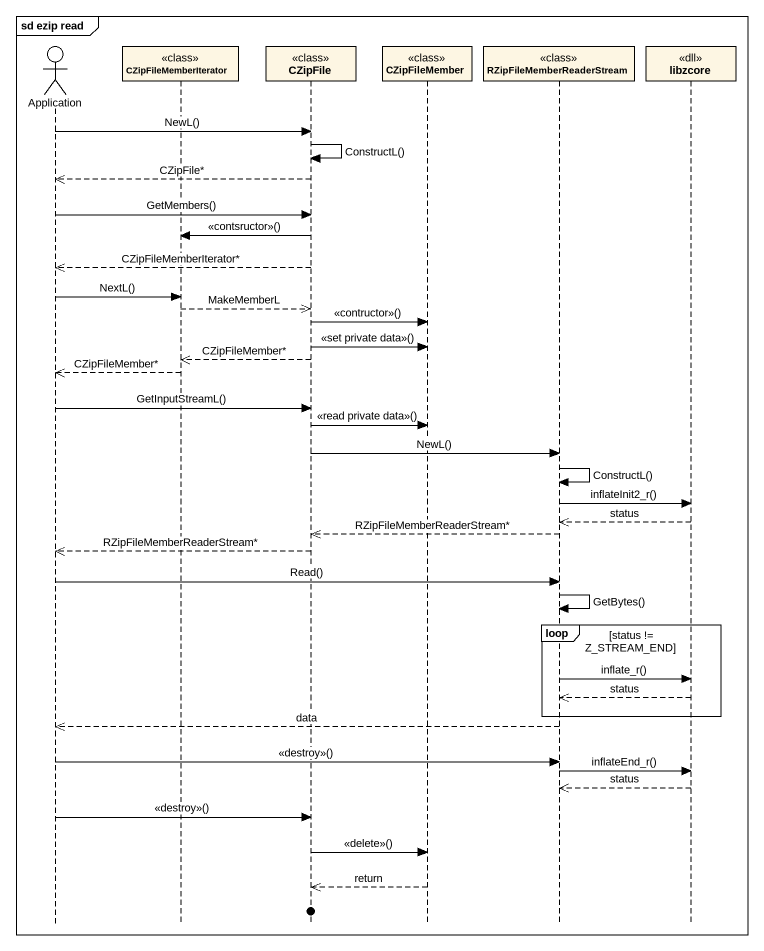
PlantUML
@startuml
mainframe sd ezip read
hide footbox
actor Application
participant CZipFileMemberIterator <<class>>
participant CZipFile <<class>>
participant CZipFileMember <<class>>
participant RZipFileMemberReaderStream <<class>>
participant libzcore <<dll>>

Application -> CZipFile : NewL()
CZipFile -> CZipFile : ConstructL()
CZipFile -->> Application : CZipFile*
Application -> CZipFile : GetMembers()
CZipFile -> CZipFileMemberIterator : <<contsructor>>()
CZipFile -->> Application : CZipFileMemberIterator*
Application -> CZipFileMemberIterator : NextL()
CZipFileMemberIterator -->> CZipFile : MakeMemberL
CZipFile -> CZipFileMember : <<contructor>>()
CZipFile -> CZipFileMember : <<set private data>>()
CZipFile -->> CZipFileMemberIterator : CZipFileMember*
CZipFileMemberIterator -->> Application : CZipFileMember*
Application -> CZipFile : GetInputStreamL()
CZipFile -> CZipFileMember : <<read private data>>()
CZipFile -> RZipFileMemberReaderStream : NewL()
RZipFileMemberReaderStream -> RZipFileMemberReaderStream : ConstructL()
RZipFileMemberReaderStream -> libzcore : inflateInit2_r()
libzcore -->> RZipFileMemberReaderStream : status
RZipFileMemberReaderStream -->> CZipFile : RZipFileMemberReaderStream*
CZipFile -->> Application : RZipFileMemberReaderStream*
Application -> RZipFileMemberReaderStream : Read()
RZipFileMemberReaderStream -> RZipFileMemberReaderStream : GetBytes()
loop status != Z_STREAM_END
  RZipFileMemberReaderStream -> libzcore : inflate_r()
  libzcore -->> RZipFileMemberReaderStream : status
end
RZipFileMemberReaderStream -->> Application : data
Application -> RZipFileMemberReaderStream : <<destroy>>()
RZipFileMemberReaderStream -> libzcore : inflateEnd_r()
libzcore -->> RZipFileMemberReaderStream : status
Application -> CZipFile : <<destroy>>()
CZipFile -> CZipFileMember : <<delete>>()
CZipFileMember -->> CZipFile : return
@enduml
